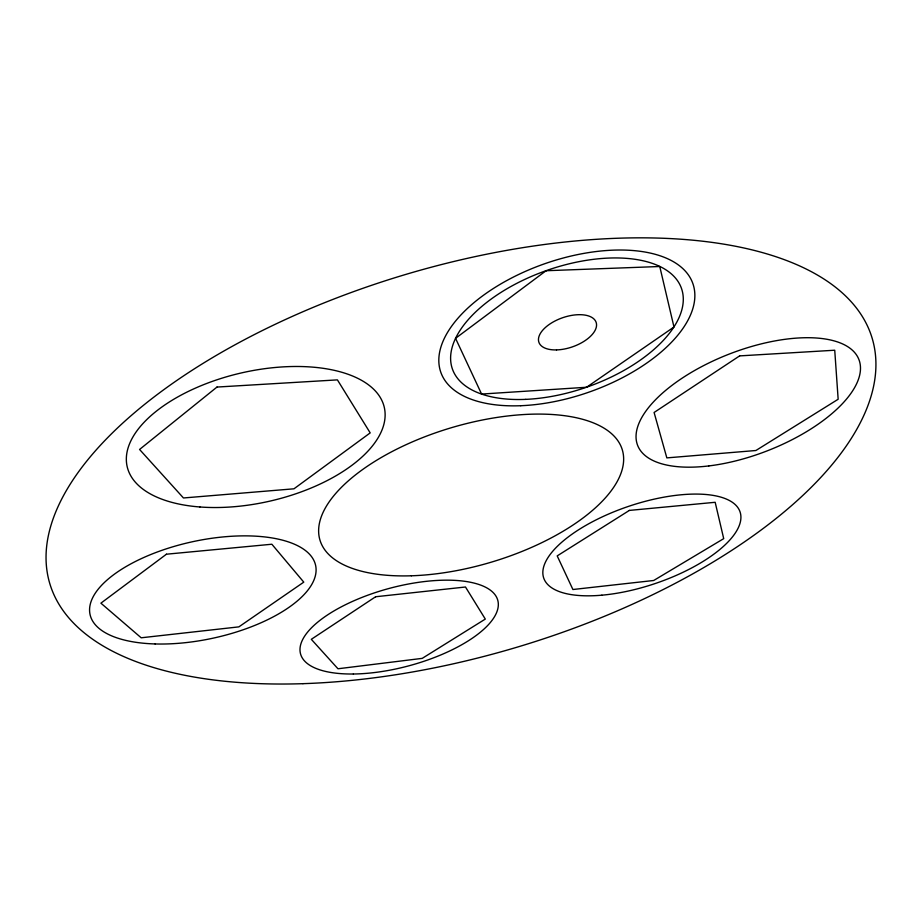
<?xml version="1.0" encoding="UTF-8"?>
<svg xmlns="http://www.w3.org/2000/svg" width="922" height="922" viewBox="0 0 922 922"><rect width="100%" height="100%" fill="white"/><g stroke="black" fill="none" stroke-linecap="round" stroke-linejoin="round"><path stroke-width="1.38" d="M216.993 387.056L139.568 449.463L183.455 497.972L293.968 488.81L370.195 432.891L337.417 379.876L216.993 387.056M166.456 554.203L100.901 603.161L141.181 637.793L238.879 626.868L303.776 582.139L271.852 544.234L166.456 554.203M546.066 270.734L455.549 338.328L481.595 394.063L586.565 387.263L673.982 327.01L659.76 266.504L546.066 270.734M375.623 596.753L311.313 639.315L337.971 668.773L422.23 658.366L485.306 619.077L465.483 587.003L375.623 596.753M739.617 355.892L654.09 412.48L666.837 457.888L755.89 450.512L838.156 399.261L834.733 350.222L739.617 355.892M629.357 510.419L557.199 555.897L572.908 589.515L653.698 580.491L723.712 538.644L715.172 502.294L629.357 510.419M302.946 683.675A429.087 194.507 -16.6 0 0 872.27 338.616A429.087 194.507 -16.6 0 0 207.727 360.514A429.087 194.507 -16.6 0 0 302.946 683.675M411.385 575.789A157.777 70.13 -16.6 0 0 622.534 450.639A157.777 70.13 -16.6 0 0 379.472 458.568A157.777 70.13 -16.6 0 0 411.385 575.789M525.77 399.364A121.416 61.682 -19.4 0 0 681.807 289.404A121.416 61.682 -19.4 0 0 493.305 297.541A121.416 61.682 -19.4 0 0 525.77 399.364M520.78 405.715A133.609 67.905 -19.4 0 0 693.344 285.048A133.609 67.905 -19.4 0 0 486.39 293.173A133.609 67.905 -19.4 0 0 520.78 405.715M708.868 465.921A118.673 51.989 -21.2 0 0 858.981 359.741A118.673 51.989 -21.2 0 0 676.967 381.708A118.673 51.989 -21.2 0 0 708.868 465.921M601.859 595.186A103.598 40.822 -18.6 0 0 740.343 512.839A103.598 40.822 -18.6 0 0 583.43 526.808A103.598 40.822 -18.6 0 0 601.859 595.186M353.357 674.005A102.192 39.923 -15.2 0 0 498.237 602.781A102.192 39.923 -15.2 0 0 345.854 604.532A102.192 39.923 -15.2 0 0 353.357 674.005M155.103 643.948A115.423 49.304 -12.3 0 0 315.647 565.555A115.423 49.304 -12.3 0 0 137.758 560.322A115.423 49.304 -12.3 0 0 155.103 643.948M199.913 506.973A131.927 65.658 -13 0 0 384.751 409.783A131.927 65.658 -13 0 0 182.556 394.339A131.927 65.658 -13 0 0 199.913 506.973M556.519 349.911A30.299 15.363 -19.3 0 0 596.28 322.85A30.299 15.363 -19.3 0 0 549.719 324.118A30.299 15.363 -19.3 0 0 556.519 349.911"/></g></svg>
